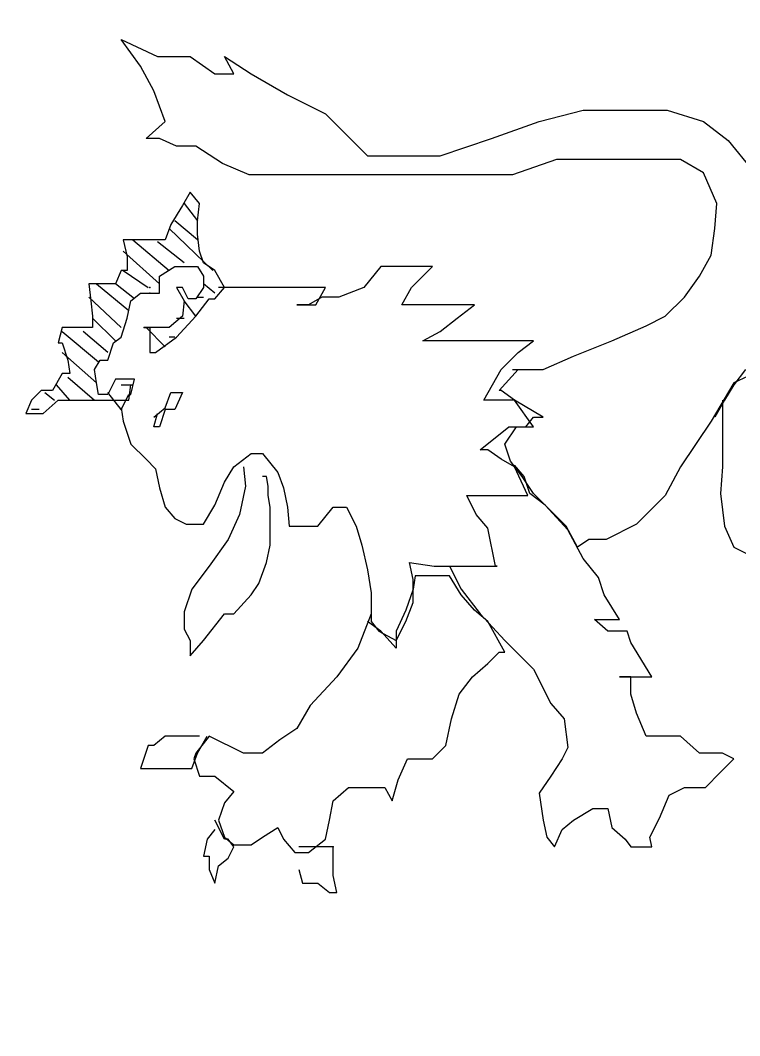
# Model space of a CAD drawing. Extents: x 729854 to 730444, y 4373781 to 4374808.
# Drawn here: x 729885.4 to 729889.17, y 4374642.19 to 4374647.51 of the extents above; entities that cross this region are included whole.
import ezdxf

# ---------------------------------------------------------------- set-up
doc = ezdxf.new("R2010")
doc.units = 0
doc.layers.get('0').update_dxf_attribs({"linetype": 'CONTINUOUS'})

msp = doc.modelspace()

# ---------------------------------------------------------------- linework, layer by layer
at = {"color": 0, "linetype": 'CONTINUOUS'}
for p, q in [((729886.03, 4374647.27), (729885.93, 4374647.41)), ((729885.93, 4374647.41), (729886.12, 4374647.32)), ((729886.03, 4374647.27), (729885.93, 4374647.41)), ((729885.93, 4374647.41), (729886.12, 4374647.32)), ((729886.12, 4374647.32), (729886.29, 4374647.32)), ((729886.12, 4374647.32), (729886.29, 4374647.32)), ((729886.29, 4374647.32), (729886.42, 4374647.23)), ((729886.29, 4374647.32), (729886.42, 4374647.23)), ((729886.47, 4374647.32), (729886.61, 4374647.23)), ((729886.52, 4374647.23), (729886.47, 4374647.32)), ((729886.47, 4374647.32), (729886.61, 4374647.23)), ((729886.52, 4374647.23), (729886.47, 4374647.32)), ((729886.1, 4374647.14), (729886.03, 4374647.27)), ((729886.1, 4374647.14), (729886.03, 4374647.27)), ((729886.42, 4374647.23), (729886.52, 4374647.23)), ((729886.42, 4374647.23), (729886.52, 4374647.23)), ((729886.61, 4374647.23), (729886.8, 4374647.12)), ((729886.61, 4374647.23), (729886.8, 4374647.12)), ((729886.16, 4374646.98), (729886.1, 4374647.14)), ((729886.16, 4374646.98), (729886.1, 4374647.14)), ((729886.8, 4374647.12), (729887, 4374647.02)), ((729886.8, 4374647.12), (729887, 4374647.02)), ((729887, 4374647.02), (729887.1, 4374646.92)), ((729887, 4374647.02), (729887.1, 4374646.92)), ((729888.12, 4374646.98), (729888.35, 4374647.04)), ((729888.12, 4374646.98), (729888.35, 4374647.04)), ((729888.35, 4374647.04), (729888.58, 4374647.04)), ((729888.35, 4374647.04), (729888.58, 4374647.04)), ((729888.58, 4374647.04), (729888.79, 4374647.04)), ((729888.58, 4374647.04), (729888.79, 4374647.04)), ((729888.79, 4374647.04), (729888.98, 4374646.98)), ((729888.79, 4374647.04), (729888.98, 4374646.98)), ((729886.06, 4374646.89), (729886.16, 4374646.98)), ((729886.06, 4374646.89), (729886.16, 4374646.98)), ((729887.87, 4374646.89), (729888.12, 4374646.98)), ((729887.87, 4374646.89), (729888.12, 4374646.98)), ((729888.98, 4374646.98), (729889.11, 4374646.88)), ((729888.98, 4374646.98), (729889.11, 4374646.88)), ((729887.1, 4374646.92), (729887.22, 4374646.8)), ((729887.1, 4374646.92), (729887.22, 4374646.8)), ((729886.13, 4374646.89), (729886.06, 4374646.89)), ((729886.13, 4374646.89), (729886.06, 4374646.89)), ((729886.22, 4374646.85), (729886.13, 4374646.89)), ((729886.22, 4374646.85), (729886.13, 4374646.89)), ((729887.6, 4374646.8), (729887.87, 4374646.89)), ((729887.6, 4374646.8), (729887.87, 4374646.89)), ((729889.11, 4374646.88), (729889.24, 4374646.72)), ((729889.11, 4374646.88), (729889.24, 4374646.72)), ((729886.32, 4374646.85), (729886.22, 4374646.85)), ((729886.32, 4374646.85), (729886.22, 4374646.85)), ((729886.46, 4374646.76), (729886.32, 4374646.85)), ((729886.46, 4374646.76), (729886.32, 4374646.85)), ((729887.22, 4374646.8), (729887.34, 4374646.8)), ((729887.22, 4374646.8), (729887.34, 4374646.8)), ((729887.34, 4374646.8), (729887.6, 4374646.8)), ((729887.34, 4374646.8), (729887.6, 4374646.8)), ((729886.6, 4374646.7), (729886.46, 4374646.76)), ((729886.6, 4374646.7), (729886.46, 4374646.76)), ((729888.21, 4374646.78), (729887.98, 4374646.7)), ((729888.21, 4374646.78), (729887.98, 4374646.7)), ((729888.49, 4374646.78), (729888.21, 4374646.78)), ((729888.49, 4374646.78), (729888.21, 4374646.78)), ((729888.69, 4374646.78), (729888.49, 4374646.78)), ((729888.69, 4374646.78), (729888.49, 4374646.78)), ((729888.86, 4374646.78), (729888.69, 4374646.78)), ((729888.86, 4374646.78), (729888.69, 4374646.78)), ((729888.98, 4374646.71), (729888.86, 4374646.78)), ((729888.98, 4374646.71), (729888.86, 4374646.78)), ((729886.81, 4374646.7), (729886.6, 4374646.7)), ((729886.81, 4374646.7), (729886.6, 4374646.7)), ((729886.99, 4374646.7), (729886.81, 4374646.7)), ((729886.99, 4374646.7), (729886.81, 4374646.7)), ((729887.11, 4374646.7), (729886.99, 4374646.7)), ((729887.11, 4374646.7), (729886.99, 4374646.7)), ((729887.33, 4374646.7), (729887.11, 4374646.7)), ((729887.33, 4374646.7), (729887.11, 4374646.7)), ((729887.59, 4374646.7), (729887.33, 4374646.7)), ((729887.59, 4374646.7), (729887.33, 4374646.7)), ((729887.78, 4374646.7), (729887.59, 4374646.7)), ((729887.78, 4374646.7), (729887.59, 4374646.7)), ((729887.98, 4374646.7), (729887.78, 4374646.7)), ((729887.98, 4374646.7), (729887.78, 4374646.7)), ((729889.05, 4374646.55), (729888.98, 4374646.71)), ((729889.05, 4374646.55), (729888.98, 4374646.71)), ((729886.29, 4374646.61), (729886.25, 4374646.54)), ((729886.29, 4374646.61), (729886.25, 4374646.54)), ((729886.34, 4374646.55), (729886.29, 4374646.61)), ((729886.34, 4374646.55), (729886.29, 4374646.61)), ((729886.25, 4374646.54), (729886.19, 4374646.44)), ((729886.25, 4374646.54), (729886.19, 4374646.44)), ((729886.26, 4374646.55), (729886.33, 4374646.46)), ((729886.26, 4374646.55), (729886.33, 4374646.46)), ((729886.33, 4374646.46), (729886.34, 4374646.55)), ((729886.33, 4374646.46), (729886.34, 4374646.55)), ((729889.04, 4374646.42), (729889.05, 4374646.55)), ((729889.04, 4374646.42), (729889.05, 4374646.55)), ((729886.19, 4374646.44), (729886.16, 4374646.36)), ((729886.19, 4374646.44), (729886.16, 4374646.36)), ((729886.33, 4374646.36), (729886.21, 4374646.46)), ((729886.33, 4374646.36), (729886.21, 4374646.46)), ((729886.33, 4374646.39), (729886.33, 4374646.46)), ((729886.33, 4374646.39), (729886.33, 4374646.46)), ((729886.18, 4374646.42), (729886.41, 4374646.2)), ((729886.18, 4374646.42), (729886.41, 4374646.2)), ((729886.34, 4374646.3), (729886.33, 4374646.39)), ((729886.34, 4374646.3), (729886.33, 4374646.39)), ((729889.02, 4374646.28), (729889.04, 4374646.42)), ((729889.02, 4374646.28), (729889.04, 4374646.42)), ((729886, 4374646.36), (729885.94, 4374646.36)), ((729885.94, 4374646.36), (729885.96, 4374646.27)), ((729886, 4374646.36), (729885.94, 4374646.36)), ((729885.94, 4374646.36), (729885.96, 4374646.27)), ((729885.99, 4374646.36), (729886.18, 4374646.2)), ((729885.99, 4374646.36), (729886.18, 4374646.2)), ((729886.05, 4374646.36), (729886, 4374646.36)), ((729886.05, 4374646.36), (729886, 4374646.36)), ((729886.12, 4374646.36), (729886.05, 4374646.36)), ((729886.12, 4374646.36), (729886.05, 4374646.36)), ((729886.16, 4374646.36), (729886.12, 4374646.36)), ((729886.16, 4374646.36), (729886.12, 4374646.36)), ((729886.26, 4374646.24), (729886.12, 4374646.35)), ((729886.26, 4374646.24), (729886.12, 4374646.35)), ((729886.13, 4374646.13), (729885.94, 4374646.3)), ((729886.13, 4374646.13), (729885.94, 4374646.3)), ((729885.96, 4374646.27), (729885.96, 4374646.2)), ((729885.96, 4374646.27), (729885.96, 4374646.2)), ((729886.36, 4374646.24), (729886.34, 4374646.3)), ((729886.36, 4374646.24), (729886.34, 4374646.3)), ((729888.96, 4374646.17), (729889.02, 4374646.28)), ((729888.96, 4374646.17), (729889.02, 4374646.28)), ((729886.13, 4374646.17), (729886.21, 4374646.22)), ((729886.13, 4374646.17), (729886.21, 4374646.22)), ((729886.21, 4374646.22), (729886.27, 4374646.22)), ((729886.21, 4374646.22), (729886.27, 4374646.22)), ((729886.27, 4374646.22), (729886.33, 4374646.22)), ((729886.27, 4374646.22), (729886.33, 4374646.22)), ((729886.33, 4374646.22), (729886.36, 4374646.17)), ((729886.33, 4374646.22), (729886.36, 4374646.17)), ((729886.42, 4374646.2), (729886.36, 4374646.24)), ((729886.42, 4374646.2), (729886.36, 4374646.24)), ((729887.29, 4374646.22), (729887.2, 4374646.11)), ((729887.29, 4374646.22), (729887.2, 4374646.11)), ((729887.4, 4374646.22), (729887.29, 4374646.22)), ((729887.4, 4374646.22), (729887.29, 4374646.22)), ((729887.56, 4374646.22), (729887.4, 4374646.22)), ((729887.56, 4374646.22), (729887.4, 4374646.22)), ((729887.51, 4374646.17), (729887.56, 4374646.22)), ((729887.51, 4374646.17), (729887.56, 4374646.22)), ((729885.93, 4374646.2), (729885.9, 4374646.13)), ((729885.93, 4374646.2), (729885.9, 4374646.13)), ((729885.96, 4374646.2), (729885.93, 4374646.2)), ((729885.96, 4374646.2), (729885.93, 4374646.2)), ((729885.94, 4374646.2), (729886.07, 4374646.11)), ((729885.94, 4374646.2), (729886.07, 4374646.11)), ((729886.13, 4374646.08), (729886.13, 4374646.17)), ((729886.13, 4374646.08), (729886.13, 4374646.17)), ((729886.36, 4374646.17), (729886.36, 4374646.11)), ((729886.36, 4374646.17), (729886.36, 4374646.11)), ((729886.47, 4374646.11), (729886.42, 4374646.2)), ((729886.47, 4374646.11), (729886.42, 4374646.2)), ((729887.45, 4374646.11), (729887.51, 4374646.17)), ((729887.45, 4374646.11), (729887.51, 4374646.17)), ((729888.88, 4374646.06), (729888.96, 4374646.17)), ((729888.88, 4374646.06), (729888.96, 4374646.17)), ((729885.78, 4374646.13), (729885.76, 4374646.13)), ((729885.76, 4374646.13), (729885.77, 4374646.04)), ((729885.78, 4374646.13), (729885.76, 4374646.13)), ((729885.76, 4374646.13), (729885.77, 4374646.04)), ((729885.86, 4374646.13), (729885.78, 4374646.13)), ((729885.86, 4374646.13), (729885.78, 4374646.13)), ((729885.8, 4374646.13), (729885.97, 4374645.99)), ((729885.8, 4374646.13), (729885.97, 4374645.99)), ((729885.9, 4374646.13), (729885.86, 4374646.13)), ((729885.9, 4374646.13), (729885.86, 4374646.13)), ((729886, 4374646.05), (729885.9, 4374646.13)), ((729886, 4374646.05), (729885.9, 4374646.13)), ((729886.25, 4374646.11), (729886.22, 4374646.11)), ((729886.22, 4374646.11), (729886.26, 4374646.04)), ((729886.25, 4374646.11), (729886.22, 4374646.11)), ((729886.22, 4374646.11), (729886.26, 4374646.04)), ((729886.28, 4374646.05), (729886.25, 4374646.11)), ((729886.28, 4374646.05), (729886.25, 4374646.11)), ((729886.36, 4374646.11), (729886.32, 4374646.05)), ((729886.36, 4374646.11), (729886.32, 4374646.05)), ((729886.42, 4374646.08), (729886.36, 4374646.13)), ((729886.42, 4374646.08), (729886.36, 4374646.13)), ((729886.42, 4374646.05), (729886.47, 4374646.11)), ((729886.42, 4374646.05), (729886.47, 4374646.11)), ((729886.47, 4374646.11), (729886.44, 4374646.11)), ((729886.47, 4374646.11), (729886.44, 4374646.11)), ((729886.52, 4374646.11), (729886.47, 4374646.11)), ((729886.52, 4374646.11), (729886.47, 4374646.11)), ((729886.6, 4374646.11), (729886.52, 4374646.11)), ((729886.6, 4374646.11), (729886.52, 4374646.11)), ((729886.75, 4374646.11), (729886.6, 4374646.11)), ((729886.75, 4374646.11), (729886.6, 4374646.11)), ((729886.85, 4374646.11), (729886.75, 4374646.11)), ((729886.85, 4374646.11), (729886.75, 4374646.11)), ((729886.98, 4374646.11), (729886.85, 4374646.11)), ((729886.98, 4374646.11), (729886.85, 4374646.11)), ((729886.95, 4374646.02), (729887, 4374646.11)), ((729886.95, 4374646.02), (729887, 4374646.11)), ((729887, 4374646.11), (729886.98, 4374646.11)), ((729887, 4374646.11), (729886.98, 4374646.11)), ((729887.2, 4374646.11), (729887.07, 4374646.06)), ((729887.2, 4374646.11), (729887.07, 4374646.06)), ((729887.4, 4374646.02), (729887.45, 4374646.11)), ((729887.4, 4374646.02), (729887.45, 4374646.11)), ((729885.93, 4374645.9), (729885.76, 4374646.06)), ((729885.93, 4374645.9), (729885.76, 4374646.06)), ((729885.98, 4374646.04), (729886.03, 4374646.08)), ((729885.98, 4374646.04), (729886.03, 4374646.08)), ((729886.03, 4374646.08), (729886.08, 4374646.08)), ((729886.03, 4374646.08), (729886.08, 4374646.08)), ((729886.08, 4374646.08), (729886.13, 4374646.08)), ((729886.08, 4374646.08), (729886.13, 4374646.08)), ((729886.33, 4374646.06), (729886.36, 4374646.06)), ((729886.33, 4374646.06), (729886.36, 4374646.06)), ((729886.98, 4374646.06), (729886.91, 4374646.02)), ((729886.98, 4374646.06), (729886.91, 4374646.02)), ((729887.07, 4374646.06), (729886.98, 4374646.06)), ((729887.07, 4374646.06), (729886.98, 4374646.06)), ((729888.78, 4374645.96), (729888.88, 4374646.06)), ((729888.78, 4374645.96), (729888.88, 4374646.06)), ((729885.77, 4374646.04), (729885.78, 4374645.96)), ((729885.77, 4374646.04), (729885.78, 4374645.96)), ((729885.96, 4374645.95), (729885.98, 4374646.04)), ((729885.96, 4374645.95), (729885.98, 4374646.04)), ((729886.26, 4374646.04), (729886.25, 4374645.96)), ((729886.26, 4374646.04), (729886.25, 4374645.96)), ((729886.32, 4374645.96), (729886.26, 4374646.04)), ((729886.32, 4374645.96), (729886.26, 4374646.04)), ((729886.32, 4374646.05), (729886.28, 4374646.05)), ((729886.32, 4374646.05), (729886.28, 4374646.05)), ((729886.32, 4374645.96), (729886.39, 4374646.05)), ((729886.32, 4374645.96), (729886.39, 4374646.05)), ((729886.39, 4374646.05), (729886.42, 4374646.05)), ((729886.39, 4374646.05), (729886.42, 4374646.05)), ((729886.87, 4374646.02), (729886.85, 4374646.02)), ((729886.85, 4374646.02), (729886.95, 4374646.02)), ((729886.87, 4374646.02), (729886.85, 4374646.02)), ((729886.85, 4374646.02), (729886.95, 4374646.02)), ((729886.91, 4374646.02), (729886.87, 4374646.02)), ((729886.91, 4374646.02), (729886.87, 4374646.02)), ((729887.43, 4374646.02), (729887.4, 4374646.02)), ((729887.43, 4374646.02), (729887.4, 4374646.02)), ((729887.51, 4374646.02), (729887.43, 4374646.02)), ((729887.51, 4374646.02), (729887.43, 4374646.02)), ((729887.6, 4374646.02), (729887.51, 4374646.02)), ((729887.6, 4374646.02), (729887.51, 4374646.02)), ((729887.72, 4374646.02), (729887.6, 4374646.02)), ((729887.72, 4374646.02), (729887.6, 4374646.02)), ((729887.69, 4374645.95), (729887.78, 4374646.02)), ((729887.69, 4374645.95), (729887.78, 4374646.02)), ((729887.78, 4374646.02), (729887.72, 4374646.02)), ((729887.78, 4374646.02), (729887.72, 4374646.02)), ((729885.78, 4374645.96), (729885.78, 4374645.9)), ((729885.78, 4374645.96), (729885.78, 4374645.9)), ((729885.78, 4374645.95), (729885.9, 4374645.83)), ((729885.78, 4374645.95), (729885.9, 4374645.83)), ((729885.93, 4374645.85), (729885.96, 4374645.95)), ((729885.93, 4374645.85), (729885.96, 4374645.95)), ((729886.25, 4374645.96), (729886.18, 4374645.9)), ((729886.25, 4374645.96), (729886.18, 4374645.9)), ((729886.22, 4374645.85), (729886.32, 4374645.96)), ((729886.22, 4374645.85), (729886.32, 4374645.96)), ((729886.22, 4374645.95), (729886.26, 4374645.95)), ((729886.22, 4374645.95), (729886.26, 4374645.95)), ((729887.6, 4374645.88), (729887.69, 4374645.95)), ((729887.6, 4374645.88), (729887.69, 4374645.95)), ((729888.68, 4374645.91), (729888.78, 4374645.96)), ((729888.68, 4374645.91), (729888.78, 4374645.96)), ((729885.62, 4374645.9), (729885.6, 4374645.82)), ((729885.62, 4374645.9), (729885.6, 4374645.82)), ((729885.65, 4374645.9), (729885.62, 4374645.9)), ((729885.65, 4374645.9), (729885.62, 4374645.9)), ((729885.71, 4374645.9), (729885.65, 4374645.9)), ((729885.71, 4374645.9), (729885.65, 4374645.9)), ((729885.73, 4374645.9), (729885.71, 4374645.9)), ((729885.73, 4374645.9), (729885.71, 4374645.9)), ((729885.78, 4374645.9), (729885.73, 4374645.9)), ((729885.78, 4374645.9), (729885.73, 4374645.9)), ((729886.09, 4374645.9), (729886.05, 4374645.9)), ((729886.05, 4374645.9), (729886.08, 4374645.9)), ((729886.09, 4374645.9), (729886.05, 4374645.9)), ((729886.05, 4374645.9), (729886.08, 4374645.9)), ((729886.06, 4374645.9), (729886.16, 4374645.8)), ((729886.06, 4374645.9), (729886.16, 4374645.8)), ((729886.08, 4374645.9), (729886.08, 4374645.77)), ((729886.08, 4374645.9), (729886.08, 4374645.77)), ((729886.11, 4374645.9), (729886.09, 4374645.9)), ((729886.11, 4374645.9), (729886.09, 4374645.9)), ((729886.13, 4374645.9), (729886.11, 4374645.9)), ((729886.13, 4374645.9), (729886.11, 4374645.9)), ((729886.18, 4374645.9), (729886.13, 4374645.9)), ((729886.18, 4374645.9), (729886.13, 4374645.9)), ((729888.5, 4374645.83), (729888.68, 4374645.91)), ((729888.5, 4374645.83), (729888.68, 4374645.91)), ((729885.62, 4374645.88), (729885.81, 4374645.72)), ((729885.62, 4374645.88), (729885.81, 4374645.72)), ((729885.86, 4374645.77), (729885.73, 4374645.88)), ((729885.86, 4374645.77), (729885.73, 4374645.88)), ((729885.89, 4374645.82), (729885.93, 4374645.85)), ((729885.89, 4374645.82), (729885.93, 4374645.85)), ((729886.11, 4374645.77), (729886.22, 4374645.85)), ((729886.11, 4374645.77), (729886.22, 4374645.85)), ((729886.21, 4374645.85), (729886.18, 4374645.85)), ((729886.21, 4374645.85), (729886.18, 4374645.85)), ((729887.51, 4374645.83), (729887.6, 4374645.88)), ((729887.51, 4374645.83), (729887.6, 4374645.88)), ((729885.6, 4374645.82), (729885.62, 4374645.82)), ((729885.6, 4374645.82), (729885.62, 4374645.82)), ((729885.62, 4374645.82), (729885.65, 4374645.73)), ((729885.62, 4374645.82), (729885.65, 4374645.73)), ((729885.86, 4374645.73), (729885.89, 4374645.82)), ((729885.86, 4374645.73), (729885.89, 4374645.82)), ((729887.59, 4374645.83), (729887.51, 4374645.83)), ((729887.59, 4374645.83), (729887.51, 4374645.83)), ((729887.67, 4374645.83), (729887.59, 4374645.83)), ((729887.67, 4374645.83), (729887.59, 4374645.83)), ((729887.79, 4374645.83), (729887.67, 4374645.83)), ((729887.79, 4374645.83), (729887.67, 4374645.83)), ((729887.92, 4374645.83), (729887.79, 4374645.83)), ((729887.92, 4374645.83), (729887.79, 4374645.83)), ((729888.09, 4374645.83), (729887.92, 4374645.83)), ((729888.09, 4374645.83), (729887.92, 4374645.83)), ((729888.01, 4374645.77), (729888.09, 4374645.83)), ((729888.01, 4374645.77), (729888.09, 4374645.83)), ((729888.3, 4374645.75), (729888.5, 4374645.83)), ((729888.3, 4374645.75), (729888.5, 4374645.83)), ((729885.8, 4374645.61), (729885.62, 4374645.77)), ((729885.8, 4374645.61), (729885.62, 4374645.77)), ((729886.08, 4374645.77), (729886.11, 4374645.77)), ((729886.08, 4374645.77), (729886.11, 4374645.77)), ((729887.92, 4374645.68), (729888.01, 4374645.77)), ((729887.92, 4374645.68), (729888.01, 4374645.77)), ((729888.14, 4374645.68), (729888.3, 4374645.75)), ((729888.14, 4374645.68), (729888.3, 4374645.75)), ((729885.65, 4374645.73), (729885.66, 4374645.66)), ((729885.65, 4374645.73), (729885.66, 4374645.66)), ((729885.79, 4374645.68), (729885.82, 4374645.73)), ((729885.79, 4374645.68), (729885.82, 4374645.73)), ((729885.82, 4374645.73), (729885.86, 4374645.73)), ((729885.82, 4374645.73), (729885.86, 4374645.73)), ((729885.62, 4374645.66), (729885.57, 4374645.57)), ((729885.62, 4374645.66), (729885.57, 4374645.57)), ((729885.66, 4374645.66), (729885.62, 4374645.66)), ((729885.66, 4374645.66), (729885.62, 4374645.66)), ((729885.65, 4374645.64), (729885.79, 4374645.52)), ((729885.65, 4374645.64), (729885.79, 4374645.52)), ((729885.8, 4374645.61), (729885.79, 4374645.68)), ((729885.8, 4374645.61), (729885.79, 4374645.68)), ((729885.9, 4374645.63), (729885.86, 4374645.55)), ((729885.9, 4374645.63), (729885.86, 4374645.55)), ((729885.93, 4374645.63), (729885.9, 4374645.63)), ((729885.93, 4374645.63), (729885.9, 4374645.63)), ((729885.98, 4374645.63), (729885.93, 4374645.63)), ((729885.98, 4374645.63), (729885.93, 4374645.63)), ((729885.98, 4374645.55), (729886, 4374645.63)), ((729886, 4374645.63), (729885.98, 4374645.63)), ((729885.98, 4374645.55), (729886, 4374645.63)), ((729886, 4374645.63), (729885.98, 4374645.63)), ((729887.83, 4374645.52), (729887.92, 4374645.68)), ((729887.83, 4374645.52), (729887.92, 4374645.68)), ((729887.91, 4374645.57), (729888.01, 4374645.68)), ((729887.91, 4374645.57), (729888.01, 4374645.68)), ((729887.98, 4374645.68), (729888.14, 4374645.68)), ((729887.98, 4374645.68), (729888.14, 4374645.68)), ((729888.01, 4374645.68), (729888.07, 4374645.68)), ((729888.01, 4374645.68), (729888.07, 4374645.68)), ((729889.2, 4374645.68), (729889.14, 4374645.6)), ((729889.29, 4374645.68), (729889.14, 4374645.61)), ((729889.2, 4374645.68), (729889.14, 4374645.6)), ((729889.29, 4374645.68), (729889.14, 4374645.61)), ((729885.66, 4374645.52), (729885.59, 4374645.6)), ((729885.66, 4374645.52), (729885.59, 4374645.6)), ((729885.81, 4374645.55), (729885.8, 4374645.61)), ((729885.81, 4374645.55), (729885.8, 4374645.61)), ((729885.93, 4374645.6), (729885.97, 4374645.6)), ((729885.93, 4374645.6), (729885.97, 4374645.6)), ((729885.97, 4374645.6), (729885.98, 4374645.6)), ((729885.97, 4374645.52), (729885.98, 4374645.6)), ((729885.97, 4374645.6), (729885.98, 4374645.6)), ((729885.97, 4374645.52), (729885.98, 4374645.6)), ((729885.98, 4374645.6), (729885.99, 4374645.6)), ((729885.98, 4374645.6), (729885.99, 4374645.6)), ((729889.14, 4374645.61), (729889.02, 4374645.41)), ((729889.14, 4374645.61), (729889.02, 4374645.41)), ((729889.14, 4374645.6), (729889.09, 4374645.52)), ((729889.14, 4374645.6), (729889.09, 4374645.52)), ((729885.51, 4374645.57), (729885.46, 4374645.52)), ((729885.51, 4374645.57), (729885.46, 4374645.52)), ((729885.57, 4374645.57), (729885.51, 4374645.57)), ((729885.57, 4374645.57), (729885.51, 4374645.57)), ((729885.53, 4374645.56), (729885.58, 4374645.52)), ((729885.53, 4374645.56), (729885.58, 4374645.52)), ((729885.86, 4374645.55), (729885.81, 4374645.55)), ((729885.86, 4374645.55), (729885.81, 4374645.55)), ((729885.93, 4374645.47), (729885.86, 4374645.56)), ((729885.93, 4374645.47), (729885.86, 4374645.56)), ((729885.93, 4374645.47), (729885.97, 4374645.55)), ((729885.93, 4374645.47), (729885.97, 4374645.55)), ((729885.97, 4374645.55), (729885.98, 4374645.55)), ((729885.97, 4374645.55), (729885.98, 4374645.55)), ((729886.16, 4374645.48), (729886.19, 4374645.56)), ((729886.16, 4374645.48), (729886.19, 4374645.56)), ((729886.19, 4374645.56), (729886.25, 4374645.56)), ((729886.19, 4374645.56), (729886.25, 4374645.56)), ((729886.25, 4374645.56), (729886.21, 4374645.47)), ((729886.25, 4374645.56), (729886.21, 4374645.47)), ((729887.92, 4374645.57), (729887.91, 4374645.57)), ((729887.92, 4374645.57), (729887.91, 4374645.57)), ((729887.99, 4374645.52), (729887.92, 4374645.57)), ((729887.99, 4374645.52), (729887.92, 4374645.57)), ((729885.46, 4374645.52), (729885.43, 4374645.45)), ((729885.46, 4374645.52), (729885.43, 4374645.45)), ((729885.5, 4374645.47), (729885.46, 4374645.47)), ((729885.5, 4374645.47), (729885.46, 4374645.47)), ((729885.52, 4374645.45), (729885.6, 4374645.52)), ((729885.52, 4374645.45), (729885.6, 4374645.52)), ((729885.6, 4374645.52), (729885.68, 4374645.52)), ((729885.6, 4374645.52), (729885.68, 4374645.52)), ((729885.68, 4374645.52), (729885.76, 4374645.52)), ((729885.68, 4374645.52), (729885.76, 4374645.52)), ((729885.76, 4374645.52), (729885.82, 4374645.52)), ((729885.76, 4374645.52), (729885.82, 4374645.52)), ((729885.82, 4374645.52), (729885.86, 4374645.52)), ((729885.82, 4374645.52), (729885.86, 4374645.52)), ((729885.86, 4374645.52), (729885.89, 4374645.52)), ((729885.86, 4374645.52), (729885.89, 4374645.52)), ((729885.89, 4374645.52), (729885.9, 4374645.52)), ((729885.89, 4374645.52), (729885.9, 4374645.52)), ((729885.9, 4374645.52), (729885.94, 4374645.52)), ((729885.9, 4374645.52), (729885.94, 4374645.52)), ((729885.93, 4374645.48), (729885.94, 4374645.41)), ((729885.93, 4374645.48), (729885.94, 4374645.41)), ((729885.94, 4374645.52), (729885.97, 4374645.52)), ((729885.94, 4374645.52), (729885.97, 4374645.52)), ((729886.1, 4374645.43), (729886.16, 4374645.48)), ((729886.1, 4374645.43), (729886.16, 4374645.48)), ((729886.16, 4374645.47), (729886.13, 4374645.38)), ((729886.16, 4374645.47), (729886.13, 4374645.38)), ((729886.18, 4374645.47), (729886.16, 4374645.47)), ((729886.18, 4374645.47), (729886.16, 4374645.47)), ((729886.21, 4374645.47), (729886.18, 4374645.47)), ((729886.21, 4374645.47), (729886.18, 4374645.47)), ((729887.92, 4374645.52), (729887.83, 4374645.52)), ((729887.92, 4374645.52), (729887.83, 4374645.52)), ((729887.99, 4374645.52), (729887.92, 4374645.52)), ((729887.99, 4374645.52), (729887.92, 4374645.52)), ((729888.09, 4374645.38), (729887.99, 4374645.52)), ((729888.14, 4374645.43), (729887.99, 4374645.52)), ((729888.09, 4374645.38), (729887.99, 4374645.52)), ((729888.14, 4374645.43), (729887.99, 4374645.52)), ((729889.09, 4374645.52), (729889.04, 4374645.43)), ((729889.09, 4374645.52), (729889.04, 4374645.43)), ((729889.08, 4374645.52), (729889.08, 4374645.35)), ((729889.08, 4374645.52), (729889.08, 4374645.35)), ((729885.43, 4374645.45), (729885.52, 4374645.45)), ((729885.43, 4374645.45), (729885.52, 4374645.45)), ((729886.1, 4374645.38), (729886.12, 4374645.45)), ((729886.1, 4374645.38), (729886.12, 4374645.45)), ((729888.05, 4374645.38), (729888.09, 4374645.43)), ((729888.05, 4374645.38), (729888.09, 4374645.43)), ((729888.09, 4374645.43), (729888.14, 4374645.43)), ((729888.09, 4374645.43), (729888.14, 4374645.43)), ((729885.94, 4374645.41), (729885.98, 4374645.29)), ((729885.94, 4374645.41), (729885.98, 4374645.29)), ((729886.11, 4374645.38), (729886.1, 4374645.38)), ((729886.11, 4374645.38), (729886.1, 4374645.38)), ((729886.13, 4374645.38), (729886.11, 4374645.38)), ((729886.13, 4374645.38), (729886.11, 4374645.38)), ((729887.81, 4374645.26), (729887.96, 4374645.38)), ((729887.81, 4374645.26), (729887.96, 4374645.38)), ((729887.94, 4374645.29), (729888, 4374645.38)), ((729887.94, 4374645.29), (729888, 4374645.38)), ((729887.96, 4374645.38), (729888.05, 4374645.38)), ((729887.96, 4374645.38), (729888.05, 4374645.38)), ((729888, 4374645.38), (729888.07, 4374645.38)), ((729888, 4374645.38), (729888.07, 4374645.38)), ((729888.07, 4374645.38), (729888.09, 4374645.38)), ((729888.07, 4374645.38), (729888.09, 4374645.38)), ((729889.02, 4374645.41), (729888.86, 4374645.17)), ((729889.02, 4374645.41), (729888.86, 4374645.17)), ((729889.08, 4374645.35), (729889.08, 4374645.17)), ((729889.08, 4374645.35), (729889.08, 4374645.17)), ((729885.98, 4374645.29), (729886.06, 4374645.21)), ((729885.98, 4374645.29), (729886.06, 4374645.21)), ((729887.85, 4374645.26), (729887.81, 4374645.26)), ((729887.85, 4374645.26), (729887.81, 4374645.26)), ((729887.92, 4374645.21), (729887.85, 4374645.26)), ((729887.92, 4374645.21), (729887.85, 4374645.26)), ((729887.97, 4374645.2), (729887.94, 4374645.29)), ((729887.97, 4374645.2), (729887.94, 4374645.29)), ((729886.06, 4374645.21), (729886.11, 4374645.16)), ((729886.06, 4374645.21), (729886.11, 4374645.16)), ((729886.52, 4374645.17), (729886.61, 4374645.24)), ((729886.52, 4374645.17), (729886.61, 4374645.24)), ((729886.61, 4374645.24), (729886.67, 4374645.24)), ((729886.61, 4374645.24), (729886.67, 4374645.24)), ((729886.67, 4374645.24), (729886.75, 4374645.14)), ((729886.67, 4374645.24), (729886.75, 4374645.14)), ((729887.99, 4374645.17), (729887.92, 4374645.21)), ((729887.99, 4374645.17), (729887.92, 4374645.21)), ((729886.11, 4374645.16), (729886.13, 4374645.06)), ((729886.11, 4374645.16), (729886.13, 4374645.06)), ((729886.47, 4374645.09), (729886.52, 4374645.17)), ((729886.47, 4374645.09), (729886.52, 4374645.17)), ((729886.57, 4374645.17), (729886.58, 4374645.07)), ((729886.57, 4374645.17), (729886.58, 4374645.07)), ((729888.03, 4374645.12), (729887.97, 4374645.2)), ((729888.03, 4374645.12), (729887.97, 4374645.2)), ((729888.04, 4374645.12), (729887.99, 4374645.18)), ((729888.04, 4374645.12), (729887.99, 4374645.18)), ((729888.06, 4374645.02), (729887.99, 4374645.17)), ((729888.06, 4374645.02), (729887.99, 4374645.17)), ((729888.86, 4374645.17), (729888.78, 4374645.02)), ((729888.86, 4374645.17), (729888.78, 4374645.02)), ((729889.08, 4374645.17), (729889.07, 4374645.03)), ((729889.08, 4374645.17), (729889.07, 4374645.03)), ((729886.69, 4374645.12), (729886.67, 4374645.12)), ((729886.69, 4374645.12), (729886.67, 4374645.12)), ((729886.7, 4374645.07), (729886.69, 4374645.12)), ((729886.7, 4374645.07), (729886.69, 4374645.12)), ((729886.75, 4374645.14), (729886.78, 4374645.06)), ((729886.75, 4374645.14), (729886.78, 4374645.06)), ((729888.09, 4374645.03), (729888.03, 4374645.12)), ((729888.09, 4374645.03), (729888.03, 4374645.12)), ((729888.07, 4374645.03), (729888.04, 4374645.12)), ((729888.07, 4374645.03), (729888.04, 4374645.12)), ((729886.13, 4374645.06), (729886.16, 4374644.96)), ((729886.13, 4374645.06), (729886.16, 4374644.96)), ((729886.42, 4374644.97), (729886.47, 4374645.09)), ((729886.42, 4374644.97), (729886.47, 4374645.09)), ((729886.58, 4374645.07), (729886.55, 4374644.92)), ((729886.58, 4374645.07), (729886.55, 4374644.92)), ((729886.7, 4374645.02), (729886.7, 4374645.07)), ((729886.7, 4374645.02), (729886.7, 4374645.07)), ((729886.78, 4374645.06), (729886.8, 4374644.96)), ((729886.78, 4374645.06), (729886.8, 4374644.96)), ((729886.71, 4374644.96), (729886.7, 4374645.02)), ((729886.71, 4374644.96), (729886.7, 4374645.02)), ((729887.79, 4374644.92), (729887.74, 4374645.02)), ((729887.74, 4374645.02), (729887.87, 4374645.02)), ((729887.79, 4374644.92), (729887.74, 4374645.02)), ((729887.74, 4374645.02), (729887.87, 4374645.02)), ((729887.87, 4374645.02), (729888, 4374645.02)), ((729887.87, 4374645.02), (729888, 4374645.02)), ((729888, 4374645.02), (729888.06, 4374645.02)), ((729888, 4374645.02), (729888.06, 4374645.02)), ((729888.15, 4374644.97), (729888.07, 4374645.03)), ((729888.15, 4374644.97), (729888.07, 4374645.03)), ((729888.15, 4374644.97), (729888.09, 4374645.03)), ((729888.15, 4374644.97), (729888.09, 4374645.03)), ((729888.78, 4374645.02), (729888.63, 4374644.87)), ((729888.78, 4374645.02), (729888.63, 4374644.87)), ((729889.07, 4374645.03), (729889.09, 4374644.86)), ((729889.07, 4374645.03), (729889.09, 4374644.86)), ((729886.16, 4374644.96), (729886.21, 4374644.9)), ((729886.16, 4374644.96), (729886.21, 4374644.9)), ((729886.36, 4374644.87), (729886.42, 4374644.97)), ((729886.36, 4374644.87), (729886.42, 4374644.97)), ((729886.71, 4374644.86), (729886.71, 4374644.96)), ((729886.71, 4374644.86), (729886.71, 4374644.96)), ((729886.8, 4374644.96), (729886.81, 4374644.86)), ((729886.8, 4374644.96), (729886.81, 4374644.86)), ((729886.96, 4374644.86), (729887.04, 4374644.96)), ((729886.96, 4374644.86), (729887.04, 4374644.96)), ((729887.04, 4374644.96), (729887.11, 4374644.96)), ((729887.04, 4374644.96), (729887.11, 4374644.96)), ((729887.11, 4374644.96), (729887.16, 4374644.86)), ((729887.11, 4374644.96), (729887.16, 4374644.86)), ((729888.26, 4374644.86), (729888.15, 4374644.97)), ((729888.27, 4374644.84), (729888.15, 4374644.97)), ((729888.26, 4374644.86), (729888.15, 4374644.97)), ((729888.27, 4374644.84), (729888.15, 4374644.97)), ((729886.21, 4374644.9), (729886.27, 4374644.87)), ((729886.21, 4374644.9), (729886.27, 4374644.87)), ((729886.55, 4374644.92), (729886.49, 4374644.79)), ((729886.55, 4374644.92), (729886.49, 4374644.79)), ((729887.85, 4374644.85), (729887.79, 4374644.92)), ((729887.85, 4374644.85), (729887.79, 4374644.92)), ((729886.27, 4374644.87), (729886.36, 4374644.87)), ((729886.27, 4374644.87), (729886.36, 4374644.87)), ((729886.71, 4374644.76), (729886.71, 4374644.86)), ((729886.71, 4374644.76), (729886.71, 4374644.86)), ((729886.81, 4374644.86), (729886.89, 4374644.86)), ((729886.81, 4374644.86), (729886.89, 4374644.86)), ((729886.89, 4374644.86), (729886.96, 4374644.86)), ((729886.89, 4374644.86), (729886.96, 4374644.86)), ((729887.16, 4374644.86), (729887.19, 4374644.76)), ((729887.16, 4374644.86), (729887.19, 4374644.76)), ((729887.89, 4374644.65), (729887.85, 4374644.85)), ((729887.89, 4374644.65), (729887.85, 4374644.85)), ((729888.32, 4374644.75), (729888.26, 4374644.86)), ((729888.32, 4374644.75), (729888.26, 4374644.86)), ((729888.35, 4374644.69), (729888.27, 4374644.84)), ((729888.35, 4374644.69), (729888.27, 4374644.84)), ((729888.63, 4374644.87), (729888.47, 4374644.79)), ((729888.63, 4374644.87), (729888.47, 4374644.79)), ((729889.09, 4374644.86), (729889.14, 4374644.75)), ((729889.09, 4374644.86), (729889.14, 4374644.75)), ((729886.49, 4374644.79), (729886.39, 4374644.65)), ((729886.49, 4374644.79), (729886.39, 4374644.65)), ((729888.38, 4374644.79), (729888.32, 4374644.75)), ((729888.38, 4374644.79), (729888.32, 4374644.75)), ((729888.47, 4374644.79), (729888.38, 4374644.79)), ((729888.47, 4374644.79), (729888.38, 4374644.79)), ((729886.69, 4374644.67), (729886.71, 4374644.76)), ((729886.69, 4374644.67), (729886.71, 4374644.76)), ((729887.19, 4374644.76), (729887.22, 4374644.63)), ((729887.19, 4374644.76), (729887.22, 4374644.63)), ((729889.14, 4374644.75), (729889.3, 4374644.67)), ((729889.14, 4374644.75), (729889.3, 4374644.67)), ((729888.43, 4374644.59), (729888.35, 4374644.69)), ((729888.43, 4374644.59), (729888.35, 4374644.69)), ((729886.39, 4374644.65), (729886.3, 4374644.53)), ((729886.39, 4374644.65), (729886.3, 4374644.53)), ((729886.65, 4374644.56), (729886.69, 4374644.67)), ((729886.65, 4374644.56), (729886.69, 4374644.67)), ((729887.22, 4374644.63), (729887.24, 4374644.51)), ((729887.22, 4374644.63), (729887.24, 4374644.51)), ((729887.44, 4374644.67), (729887.57, 4374644.65)), ((729887.46, 4374644.58), (729887.44, 4374644.67)), ((729887.44, 4374644.67), (729887.57, 4374644.65)), ((729887.46, 4374644.58), (729887.44, 4374644.67)), ((729887.57, 4374644.65), (729887.68, 4374644.65)), ((729887.57, 4374644.65), (729887.68, 4374644.65)), ((729887.65, 4374644.65), (729887.71, 4374644.53)), ((729887.65, 4374644.65), (729887.71, 4374644.53)), ((729887.68, 4374644.65), (729887.76, 4374644.65)), ((729887.68, 4374644.65), (729887.76, 4374644.65)), ((729887.76, 4374644.65), (729887.81, 4374644.65)), ((729887.76, 4374644.65), (729887.81, 4374644.65)), ((729887.81, 4374644.65), (729887.9, 4374644.65)), ((729887.81, 4374644.65), (729887.9, 4374644.65)), ((729887.9, 4374644.65), (729887.89, 4374644.65)), ((729887.9, 4374644.65), (729887.89, 4374644.65)), ((729887.47, 4374644.6), (729887.46, 4374644.53)), ((729887.47, 4374644.6), (729887.46, 4374644.53)), ((729887.46, 4374644.46), (729887.46, 4374644.58)), ((729887.46, 4374644.46), (729887.46, 4374644.58)), ((729887.59, 4374644.6), (729887.47, 4374644.6)), ((729887.59, 4374644.6), (729887.47, 4374644.6)), ((729887.65, 4374644.6), (729887.59, 4374644.6)), ((729887.65, 4374644.6), (729887.59, 4374644.6)), ((729887.71, 4374644.5), (729887.65, 4374644.6)), ((729887.71, 4374644.5), (729887.65, 4374644.6)), ((729888.46, 4374644.5), (729888.43, 4374644.59)), ((729888.46, 4374644.5), (729888.43, 4374644.59)), ((729886.3, 4374644.53), (729886.26, 4374644.41)), ((729886.3, 4374644.53), (729886.26, 4374644.41)), ((729886.61, 4374644.5), (729886.65, 4374644.56)), ((729886.61, 4374644.5), (729886.65, 4374644.56)), ((729887.46, 4374644.53), (729887.42, 4374644.42)), ((729887.46, 4374644.53), (729887.42, 4374644.42)), ((729887.71, 4374644.53), (729887.81, 4374644.4)), ((729887.71, 4374644.53), (729887.81, 4374644.4)), ((729886.52, 4374644.4), (729886.61, 4374644.5)), ((729886.52, 4374644.4), (729886.61, 4374644.5)), ((729887.24, 4374644.51), (729887.24, 4374644.44)), ((729887.24, 4374644.51), (729887.24, 4374644.44)), ((729887.42, 4374644.36), (729887.46, 4374644.46)), ((729887.42, 4374644.36), (729887.46, 4374644.46)), ((729887.78, 4374644.42), (729887.71, 4374644.5)), ((729887.78, 4374644.42), (729887.71, 4374644.5)), ((729888.54, 4374644.37), (729888.46, 4374644.5)), ((729888.54, 4374644.37), (729888.46, 4374644.5)), ((729886.26, 4374644.41), (729886.26, 4374644.32)), ((729886.26, 4374644.41), (729886.26, 4374644.32)), ((729887.24, 4374644.44), (729887.24, 4374644.36)), ((729887.24, 4374644.44), (729887.24, 4374644.36)), ((729887.42, 4374644.42), (729887.37, 4374644.31)), ((729887.42, 4374644.42), (729887.37, 4374644.31)), ((729887.85, 4374644.36), (729887.78, 4374644.42)), ((729887.85, 4374644.36), (729887.78, 4374644.42)), ((729886.36, 4374644.26), (729886.47, 4374644.4)), ((729886.36, 4374644.26), (729886.47, 4374644.4)), ((729886.47, 4374644.4), (729886.52, 4374644.4)), ((729886.47, 4374644.4), (729886.52, 4374644.4)), ((729887.24, 4374644.4), (729887.17, 4374644.22)), ((729887.24, 4374644.4), (729887.17, 4374644.22)), ((729887.29, 4374644.31), (729887.22, 4374644.36)), ((729887.29, 4374644.31), (729887.22, 4374644.36)), ((729887.24, 4374644.36), (729887.28, 4374644.31)), ((729887.24, 4374644.36), (729887.28, 4374644.31)), ((729887.37, 4374644.26), (729887.42, 4374644.36)), ((729887.37, 4374644.26), (729887.42, 4374644.36)), ((729887.81, 4374644.4), (729887.94, 4374644.26)), ((729887.81, 4374644.4), (729887.94, 4374644.26)), ((729887.94, 4374644.2), (729887.85, 4374644.36)), ((729887.94, 4374644.2), (729887.85, 4374644.36)), ((729888.48, 4374644.31), (729888.41, 4374644.37)), ((729888.41, 4374644.37), (729888.44, 4374644.37)), ((729888.48, 4374644.31), (729888.41, 4374644.37)), ((729888.41, 4374644.37), (729888.44, 4374644.37)), ((729888.44, 4374644.37), (729888.54, 4374644.37)), ((729888.44, 4374644.37), (729888.54, 4374644.37)), ((729886.26, 4374644.32), (729886.29, 4374644.26)), ((729886.26, 4374644.32), (729886.29, 4374644.26)), ((729887.28, 4374644.31), (729887.37, 4374644.26)), ((729887.28, 4374644.31), (729887.37, 4374644.26)), ((729887.37, 4374644.22), (729887.29, 4374644.31)), ((729887.37, 4374644.22), (729887.29, 4374644.31)), ((729887.37, 4374644.31), (729887.37, 4374644.22)), ((729887.37, 4374644.31), (729887.37, 4374644.22)), ((729888.58, 4374644.31), (729888.48, 4374644.31)), ((729888.58, 4374644.31), (729888.48, 4374644.31)), ((729888.6, 4374644.25), (729888.58, 4374644.31)), ((729888.6, 4374644.25), (729888.58, 4374644.31)), ((729886.29, 4374644.26), (729886.29, 4374644.18)), ((729886.29, 4374644.18), (729886.36, 4374644.26)), ((729886.29, 4374644.26), (729886.29, 4374644.18)), ((729886.29, 4374644.18), (729886.36, 4374644.26)), ((729887.94, 4374644.26), (729888.09, 4374644.11)), ((729887.94, 4374644.26), (729888.09, 4374644.11)), ((729888.71, 4374644.07), (729888.6, 4374644.25)), ((729888.71, 4374644.07), (729888.6, 4374644.25)), ((729887.17, 4374644.22), (729887.06, 4374644.07)), ((729887.17, 4374644.22), (729887.06, 4374644.07)), ((729887.85, 4374644.14), (729887.91, 4374644.2)), ((729887.85, 4374644.14), (729887.91, 4374644.2)), ((729887.91, 4374644.2), (729887.94, 4374644.2)), ((729887.91, 4374644.2), (729887.94, 4374644.2)), ((729887.77, 4374644.07), (729887.85, 4374644.14)), ((729887.77, 4374644.07), (729887.85, 4374644.14)), ((729888.09, 4374644.11), (729888.18, 4374643.93)), ((729888.09, 4374644.11), (729888.18, 4374643.93)), ((729887.06, 4374644.07), (729886.92, 4374643.92)), ((729887.06, 4374644.07), (729886.92, 4374643.92)), ((729887.7, 4374643.98), (729887.77, 4374644.07)), ((729887.7, 4374643.98), (729887.77, 4374644.07)), ((729888.6, 4374644.07), (729888.54, 4374644.07)), ((729888.54, 4374644.07), (729888.57, 4374644.07)), ((729888.6, 4374644.07), (729888.54, 4374644.07)), ((729888.54, 4374644.07), (729888.57, 4374644.07)), ((729888.57, 4374644.07), (729888.64, 4374644.07)), ((729888.57, 4374644.07), (729888.64, 4374644.07)), ((729888.6, 4374643.98), (729888.6, 4374644.07)), ((729888.6, 4374643.98), (729888.6, 4374644.07)), ((729888.64, 4374644.07), (729888.71, 4374644.07)), ((729888.64, 4374644.07), (729888.71, 4374644.07)), ((729887.66, 4374643.85), (729887.7, 4374643.98)), ((729887.66, 4374643.85), (729887.7, 4374643.98)), ((729888.18, 4374643.93), (729888.25, 4374643.85)), ((729888.18, 4374643.93), (729888.25, 4374643.85)), ((729888.63, 4374643.88), (729888.6, 4374643.98)), ((729888.63, 4374643.88), (729888.6, 4374643.98)), ((729886.92, 4374643.92), (729886.85, 4374643.8)), ((729886.92, 4374643.92), (729886.85, 4374643.8)), ((729888.68, 4374643.76), (729888.63, 4374643.88)), ((729888.68, 4374643.76), (729888.63, 4374643.88)), ((729887.63, 4374643.71), (729887.66, 4374643.85)), ((729887.63, 4374643.71), (729887.66, 4374643.85)), ((729888.25, 4374643.85), (729888.27, 4374643.7)), ((729888.25, 4374643.85), (729888.27, 4374643.7)), ((729886.85, 4374643.8), (729886.76, 4374643.74)), ((729886.85, 4374643.8), (729886.76, 4374643.74)), ((729886.16, 4374643.76), (729886.1, 4374643.71)), ((729886.16, 4374643.76), (729886.1, 4374643.71)), ((729886.26, 4374643.76), (729886.16, 4374643.76)), ((729886.26, 4374643.76), (729886.16, 4374643.76)), ((729886.34, 4374643.76), (729886.26, 4374643.76)), ((729886.34, 4374643.76), (729886.26, 4374643.76)), ((729886.39, 4374643.76), (729886.32, 4374643.67)), ((729886.39, 4374643.76), (729886.32, 4374643.67)), ((729886.33, 4374643.67), (729886.38, 4374643.76)), ((729886.33, 4374643.67), (729886.38, 4374643.76)), ((729886.57, 4374643.67), (729886.39, 4374643.76)), ((729886.57, 4374643.67), (729886.39, 4374643.76)), ((729886.76, 4374643.74), (729886.67, 4374643.67)), ((729886.76, 4374643.74), (729886.67, 4374643.67)), ((729888.76, 4374643.76), (729888.68, 4374643.76)), ((729888.76, 4374643.76), (729888.68, 4374643.76)), ((729888.86, 4374643.76), (729888.76, 4374643.76)), ((729888.86, 4374643.76), (729888.76, 4374643.76)), ((729888.96, 4374643.67), (729888.86, 4374643.76)), ((729888.96, 4374643.67), (729888.86, 4374643.76)), ((729886.07, 4374643.71), (729886.03, 4374643.59)), ((729886.07, 4374643.71), (729886.03, 4374643.59)), ((729886.1, 4374643.71), (729886.07, 4374643.71)), ((729886.1, 4374643.71), (729886.07, 4374643.71)), ((729886.3, 4374643.59), (729886.33, 4374643.67)), ((729886.3, 4374643.59), (729886.33, 4374643.67)), ((729886.32, 4374643.67), (729886.31, 4374643.64)), ((729886.32, 4374643.67), (729886.31, 4374643.64)), ((729886.67, 4374643.67), (729886.57, 4374643.67)), ((729886.67, 4374643.67), (729886.57, 4374643.67)), ((729887.56, 4374643.64), (729887.63, 4374643.71)), ((729887.56, 4374643.64), (729887.63, 4374643.71)), ((729888.27, 4374643.7), (729888.24, 4374643.64)), ((729888.27, 4374643.7), (729888.24, 4374643.64)), ((729889.08, 4374643.67), (729888.96, 4374643.67)), ((729889.08, 4374643.67), (729888.96, 4374643.67)), ((729889.14, 4374643.64), (729889.08, 4374643.67)), ((729889.14, 4374643.64), (729889.08, 4374643.67)), ((729886.31, 4374643.64), (729886.34, 4374643.55)), ((729886.31, 4374643.64), (729886.34, 4374643.55)), ((729887.38, 4374643.53), (729887.43, 4374643.64)), ((729887.38, 4374643.53), (729887.43, 4374643.64)), ((729887.43, 4374643.64), (729887.46, 4374643.64)), ((729887.43, 4374643.64), (729887.46, 4374643.64)), ((729887.46, 4374643.64), (729887.51, 4374643.64)), ((729887.46, 4374643.64), (729887.51, 4374643.64)), ((729887.51, 4374643.64), (729887.54, 4374643.64)), ((729887.51, 4374643.64), (729887.54, 4374643.64)), ((729887.54, 4374643.64), (729887.56, 4374643.64)), ((729887.54, 4374643.64), (729887.56, 4374643.64)), ((729888.24, 4374643.64), (729888.18, 4374643.55)), ((729888.24, 4374643.64), (729888.18, 4374643.55)), ((729889.07, 4374643.57), (729889.14, 4374643.64)), ((729889.07, 4374643.57), (729889.14, 4374643.64)), ((729886.03, 4374643.59), (729886.1, 4374643.59)), ((729886.03, 4374643.59), (729886.1, 4374643.59)), ((729886.1, 4374643.59), (729886.16, 4374643.59)), ((729886.1, 4374643.59), (729886.16, 4374643.59)), ((729886.16, 4374643.59), (729886.22, 4374643.59)), ((729886.16, 4374643.59), (729886.22, 4374643.59)), ((729886.22, 4374643.59), (729886.26, 4374643.59)), ((729886.22, 4374643.59), (729886.26, 4374643.59)), ((729886.26, 4374643.59), (729886.29, 4374643.59)), ((729886.26, 4374643.59), (729886.29, 4374643.59)), ((729886.29, 4374643.59), (729886.3, 4374643.59)), ((729886.29, 4374643.59), (729886.3, 4374643.59)), ((729888.99, 4374643.49), (729889.07, 4374643.57)), ((729888.99, 4374643.49), (729889.07, 4374643.57)), ((729886.34, 4374643.55), (729886.42, 4374643.55)), ((729886.34, 4374643.55), (729886.42, 4374643.55)), ((729886.42, 4374643.55), (729886.52, 4374643.47)), ((729886.42, 4374643.55), (729886.52, 4374643.47)), ((729887.35, 4374643.42), (729887.38, 4374643.53)), ((729887.35, 4374643.42), (729887.38, 4374643.53)), ((729888.18, 4374643.55), (729888.12, 4374643.46)), ((729888.18, 4374643.55), (729888.12, 4374643.46)), ((729886.52, 4374643.47), (729886.47, 4374643.41)), ((729886.52, 4374643.47), (729886.47, 4374643.41)), ((729887.04, 4374643.42), (729887.12, 4374643.49)), ((729887.04, 4374643.42), (729887.12, 4374643.49)), ((729887.12, 4374643.49), (729887.2, 4374643.49)), ((729887.12, 4374643.49), (729887.2, 4374643.49)), ((729887.2, 4374643.49), (729887.26, 4374643.49)), ((729887.2, 4374643.49), (729887.26, 4374643.49)), ((729887.26, 4374643.49), (729887.31, 4374643.49)), ((729887.26, 4374643.49), (729887.31, 4374643.49)), ((729887.31, 4374643.49), (729887.35, 4374643.42)), ((729887.31, 4374643.49), (729887.35, 4374643.42)), ((729888.12, 4374643.46), (729888.14, 4374643.32)), ((729888.12, 4374643.46), (729888.14, 4374643.32)), ((729888.75, 4374643.33), (729888.8, 4374643.45)), ((729888.75, 4374643.33), (729888.8, 4374643.45)), ((729888.8, 4374643.45), (729888.88, 4374643.49)), ((729888.8, 4374643.45), (729888.88, 4374643.49)), ((729888.88, 4374643.49), (729888.99, 4374643.49)), ((729888.88, 4374643.49), (729888.99, 4374643.49)), ((729886.47, 4374643.41), (729886.44, 4374643.32)), ((729886.47, 4374643.41), (729886.44, 4374643.32)), ((729887.02, 4374643.32), (729887.04, 4374643.42)), ((729887.02, 4374643.32), (729887.04, 4374643.42)), ((729888.3, 4374643.32), (729888.4, 4374643.38)), ((729888.3, 4374643.32), (729888.4, 4374643.38)), ((729888.4, 4374643.38), (729888.48, 4374643.38)), ((729888.4, 4374643.38), (729888.48, 4374643.38)), ((729888.48, 4374643.38), (729888.5, 4374643.28)), ((729888.48, 4374643.38), (729888.5, 4374643.28)), ((729886.47, 4374643.22), (729886.42, 4374643.32)), ((729886.47, 4374643.22), (729886.42, 4374643.32)), ((729886.44, 4374643.32), (729886.47, 4374643.23)), ((729886.44, 4374643.32), (729886.47, 4374643.23)), ((729887, 4374643.22), (729887.02, 4374643.32)), ((729887, 4374643.22), (729887.02, 4374643.32)), ((729888.14, 4374643.32), (729888.16, 4374643.23)), ((729888.14, 4374643.32), (729888.16, 4374643.23)), ((729888.24, 4374643.27), (729888.3, 4374643.32)), ((729888.24, 4374643.27), (729888.3, 4374643.32)), ((729888.7, 4374643.23), (729888.75, 4374643.33)), ((729888.7, 4374643.23), (729888.75, 4374643.33)), ((729886.42, 4374643.27), (729886.38, 4374643.22)), ((729886.42, 4374643.27), (729886.38, 4374643.22)), ((729886.67, 4374643.23), (729886.75, 4374643.28)), ((729886.67, 4374643.23), (729886.75, 4374643.28)), ((729886.75, 4374643.28), (729886.78, 4374643.22)), ((729886.75, 4374643.28), (729886.78, 4374643.22)), ((729888.2, 4374643.18), (729888.24, 4374643.27)), ((729888.2, 4374643.18), (729888.24, 4374643.27)), ((729888.5, 4374643.28), (729888.57, 4374643.22)), ((729888.5, 4374643.28), (729888.57, 4374643.22)), ((729886.38, 4374643.22), (729886.36, 4374643.13)), ((729886.38, 4374643.22), (729886.36, 4374643.13)), ((729886.47, 4374643.23), (729886.52, 4374643.19)), ((729886.47, 4374643.23), (729886.52, 4374643.19)), ((729886.49, 4374643.22), (729886.47, 4374643.22)), ((729886.49, 4374643.22), (729886.47, 4374643.22)), ((729886.52, 4374643.18), (729886.49, 4374643.22)), ((729886.52, 4374643.18), (729886.49, 4374643.22)), ((729886.52, 4374643.19), (729886.61, 4374643.19)), ((729886.52, 4374643.19), (729886.61, 4374643.19)), ((729886.61, 4374643.19), (729886.67, 4374643.23)), ((729886.61, 4374643.19), (729886.67, 4374643.23)), ((729886.78, 4374643.22), (729886.84, 4374643.15)), ((729886.78, 4374643.22), (729886.84, 4374643.15)), ((729886.91, 4374643.15), (729887, 4374643.22)), ((729886.91, 4374643.15), (729887, 4374643.22)), ((729888.16, 4374643.23), (729888.2, 4374643.18)), ((729888.16, 4374643.23), (729888.2, 4374643.18)), ((729888.57, 4374643.22), (729888.6, 4374643.18)), ((729888.57, 4374643.22), (729888.6, 4374643.18)), ((729888.71, 4374643.18), (729888.7, 4374643.23)), ((729888.71, 4374643.18), (729888.7, 4374643.23)), ((729886.36, 4374643.13), (729886.39, 4374643.13)), ((729886.36, 4374643.13), (729886.39, 4374643.13)), ((729886.39, 4374643.13), (729886.39, 4374643.06)), ((729886.39, 4374643.13), (729886.39, 4374643.06)), ((729886.49, 4374643.12), (729886.52, 4374643.18)), ((729886.49, 4374643.12), (729886.52, 4374643.18)), ((729886.84, 4374643.15), (729886.91, 4374643.15)), ((729886.84, 4374643.15), (729886.91, 4374643.15)), ((729886.89, 4374643.18), (729886.86, 4374643.18)), ((729886.89, 4374643.18), (729886.86, 4374643.18)), ((729886.98, 4374643.18), (729886.89, 4374643.18)), ((729886.98, 4374643.18), (729886.89, 4374643.18)), ((729887.04, 4374643.18), (729886.98, 4374643.18)), ((729887.04, 4374643.18), (729886.98, 4374643.18)), ((729887.04, 4374643.1), (729887.04, 4374643.18)), ((729887.04, 4374643.1), (729887.04, 4374643.18)), ((729888.6, 4374643.18), (729888.66, 4374643.18)), ((729888.6, 4374643.18), (729888.66, 4374643.18)), ((729888.66, 4374643.18), (729888.71, 4374643.18)), ((729888.66, 4374643.18), (729888.71, 4374643.18)), ((729886.42, 4374642.99), (729886.44, 4374643.08)), ((729886.42, 4374642.99), (729886.44, 4374643.08)), ((729886.44, 4374643.08), (729886.49, 4374643.12)), ((729886.44, 4374643.08), (729886.49, 4374643.12)), ((729887.04, 4374643.03), (729887.04, 4374643.1)), ((729887.04, 4374643.03), (729887.04, 4374643.1)), ((729886.39, 4374643.06), (729886.42, 4374642.99)), ((729886.39, 4374643.06), (729886.42, 4374642.99)), ((729886.86, 4374643.06), (729886.88, 4374642.99)), ((729886.86, 4374643.06), (729886.88, 4374642.99)), ((729887.06, 4374642.94), (729887.04, 4374643.03)), ((729887.06, 4374642.94), (729887.04, 4374643.03)), ((729886.88, 4374642.99), (729886.96, 4374642.99)), ((729886.88, 4374642.99), (729886.96, 4374642.99)), ((729886.96, 4374642.99), (729887.02, 4374642.94)), ((729886.96, 4374642.99), (729887.02, 4374642.94)), ((729887.02, 4374642.94), (729887.06, 4374642.94)), ((729887.02, 4374642.94), (729887.06, 4374642.94))]:
    msp.add_line(p, q, dxfattribs=at)
for p in [(729886.08, 4374646.11), (729886.08, 4374646.11), (729886.08, 4374646.08), (729886.08, 4374646.08), (729886.05, 4374645.9), (729886.05, 4374645.9), (729886.08, 4374645.9), (729886.08, 4374645.9), (729885.93, 4374645.47), (729885.93, 4374645.47), (729887.04, 4374643.18), (729887.04, 4374643.18)]:
    msp.add_point(p, dxfattribs=at)

# ---------------------------------------------------------------- meshes
mesh = msp.add_polyface(dxfattribs=at)
corners = [(730162.5, 4373781), (729854.5, 4374807.5), (730444, 4373781), (730444, 4374807.5), (729854.5, 4373781)]
mesh.append_faces([[corners[k] for k in face] for face in [(0, 1, 4), (1, 0, 2, 3)]], dxfattribs={"vtx0": -1, "color": 0})
mesh = msp.add_polyface(dxfattribs=at)
corners = [(730145.58, 4374621), (730145.58, 4374801.5), (729864.5, 4374801.5), (729864.5, 4374621)]
mesh.append_faces([[corners[k] for k in face] for face in [(0, 1, 2, 3)]], dxfattribs={"color": 0})

doc.saveas('drawing.dxf')
